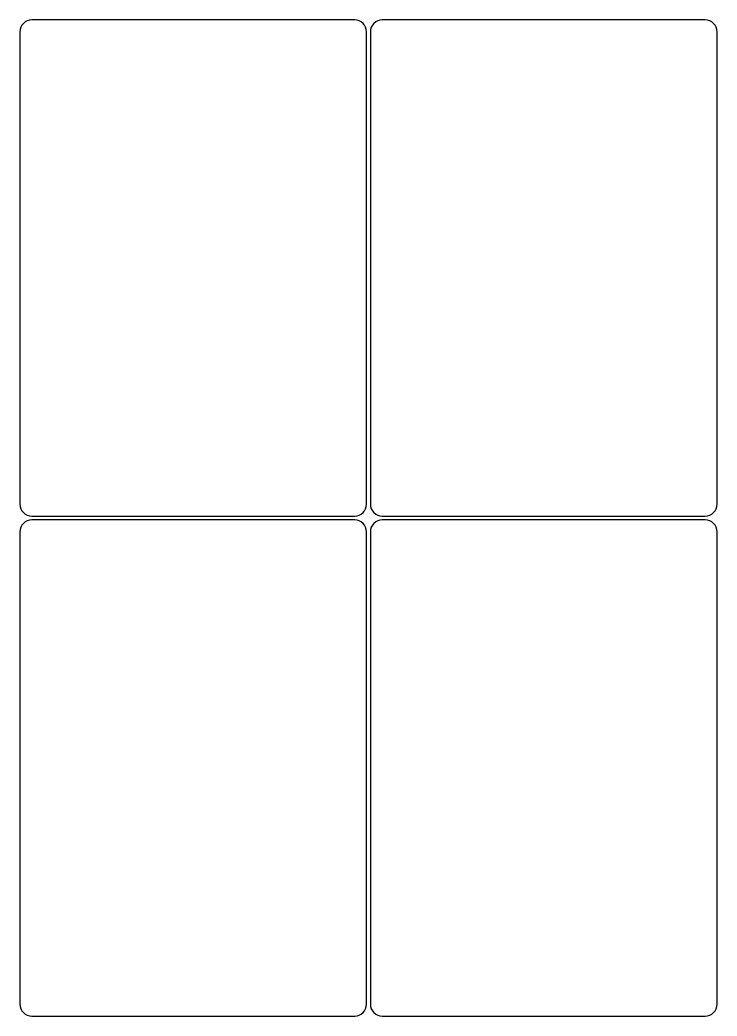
# Model space of a CAD drawing. Header units: millimetres. Extents: x 17 to 193, y -275 to -22.
import ezdxf

# ---------------------------------------------------------------- set-up
doc = ezdxf.new("R2010")
doc.units = ezdxf.units.MM

msp = doc.modelspace()

# ---------------------------------------------------------------- linework, layer by layer
for points in [[(101.51, -148.01, 0.414214), (104.51, -145.01), (104.51, -25.01, 0.414214), (101.51, -22.01), (19.51, -22.01, 0.414214), (16.51, -25.01), (16.51, -145.01, 0.414214), (19.51, -148.01)], [(190.49, -148.01, 0.414214), (193.49, -145.01), (193.49, -25.01, 0.414214), (190.49, -22.01), (108.49, -22.01, 0.414214), (105.49, -25.01), (105.49, -145.01, 0.414214), (108.49, -148.01)], [(101.51, -275.01, 0.414214), (104.51, -272.01), (104.51, -152.01, 0.414214), (101.51, -149.01), (19.51, -149.01, 0.414214), (16.51, -152.01), (16.51, -272.01, 0.414214), (19.51, -275.01)], [(190.49, -275.01, 0.414214), (193.49, -272.01), (193.49, -152.01, 0.414214), (190.49, -149.01), (108.49, -149.01, 0.414214), (105.49, -152.01), (105.49, -272.01, 0.414214), (108.49, -275.01)]]:
    msp.add_lwpolyline(points, format="xyb", close=True)

doc.saveas('drawing.dxf')
